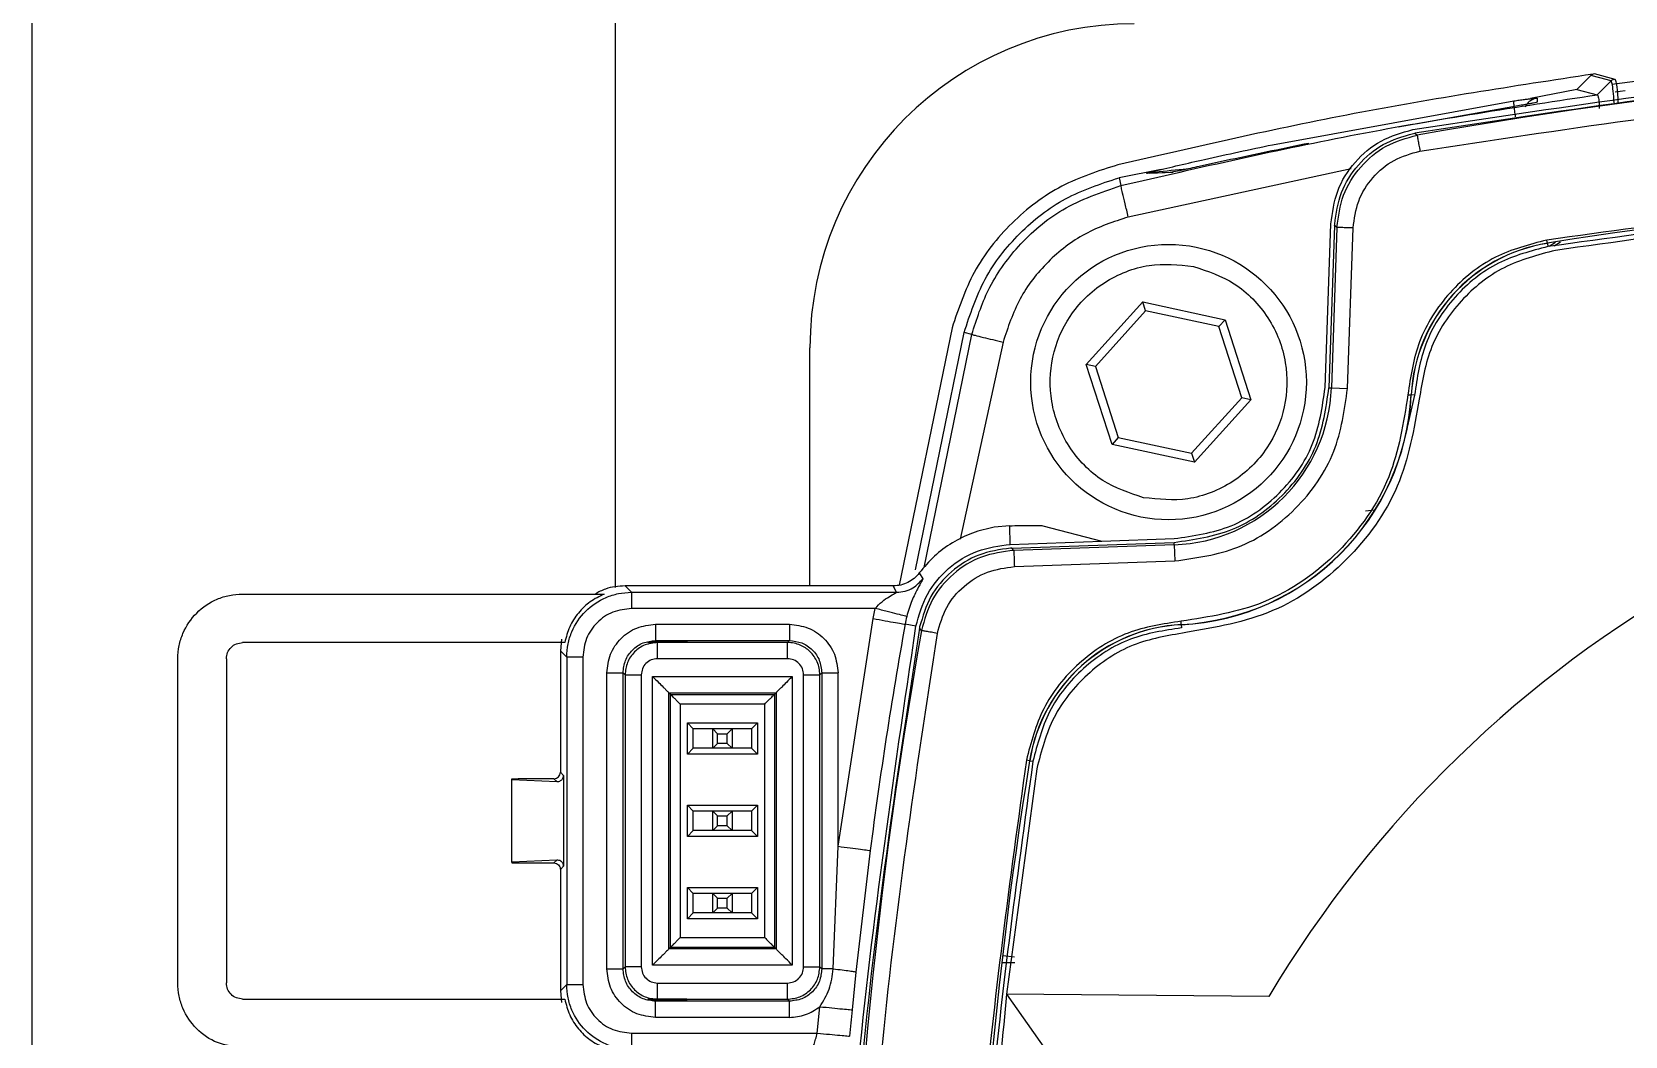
# Model space of a CAD drawing. Header units: millimetres. Extents: x 15 to 415, y 5 to 292.
# Drawn here: x 127.13 to 141.17, y 156.16 to 165.02 of the extents above; entities that cross this region are included whole.
import ezdxf

# ---------------------------------------------------------------- set-up
doc = ezdxf.new("R2010")
doc.units = ezdxf.units.MM

msp = doc.modelspace()

# ---------------------------------------------------------------- linework, layer by layer
at = {"color": 7, "linetype": 'Continuous', "lineweight": 25}
for p, q in [((127.1328, 196.3745), (127.1328, 154.0542)), ((132.2756, 160.1183), (132.2756, 196.3745)), ((140.7475, 164.5097), (140.8698, 164.632)), ((140.9037, 164.6462), (140.8908, 164.6443)), ((141.0841, 164.5985), (140.9042, 164.6462)), ((140.9274, 164.4626), (141.0501, 164.5844)), ((140.7475, 164.5097), (140.3398, 164.4309)), ((140.397, 164.4322), (140.397, 164.3982)), ((140.7475, 164.5097), (140.9273, 164.4627)), ((140.9273, 164.4627), (140.9274, 164.4626)), ((141.1733, 164.4962), (141.0841, 164.4842)), ((138.0651, 164.0223), (140.1932, 164.4082)), ((140.1838, 164.3576), (139.1734, 164.1758)), ((139.308, 164.1223), (139.3196, 164.1244)), ((139.3196, 164.1244), (139.3403, 164.1068)), ((137.0839, 163.8022), (136.7134, 163.7307)), ((136.7134, 163.7307), (136.7301, 163.6622)), ((137.1633, 163.7762), (136.9551, 163.7688)), ((136.9831, 163.7727), (137.1907, 163.7799)), ((138.53, 161.8809), (138.5804, 163.3234)), ((138.6131, 163.3105), (138.5632, 161.8798)), ((138.6335, 163.2928), (138.5842, 161.879)), ((138.6131, 163.3105), (138.6136, 163.322)), ((138.7269, 161.874), (138.7763, 163.2879)), ((140.4887, 163.1537), (140.4841, 163.1819)), ((140.4887, 163.1537), (140.4889, 163.1522)), ((140.4889, 163.1522), (140.4935, 163.124)), ((136.4239, 162.0853), (136.9221, 162.6357)), ((136.9221, 162.6357), (137.6478, 162.4794)), ((136.9474, 162.5572), (136.9221, 162.6357)), ((136.9474, 162.5572), (136.5046, 162.068)), ((137.5924, 162.4183), (136.9474, 162.5572)), ((137.5924, 162.4183), (137.6478, 162.4794)), ((137.6478, 162.4794), (137.8753, 161.7729)), ((135.2418, 162.4075), (134.7771, 160.1378)), ((134.9208, 160.275), (135.348, 162.3653)), ((135.4162, 162.3487), (135.348, 162.3653)), ((137.7947, 161.7902), (137.5924, 162.4183)), ((133.9899, 160.1317), (133.9899, 162.2317)), ((136.6515, 161.3788), (136.4239, 162.0853)), ((136.5046, 162.068), (136.4239, 162.0853)), ((136.5046, 162.068), (136.7068, 161.4399)), ((137.3519, 161.301), (137.7947, 161.7902)), ((137.8753, 161.7729), (137.3771, 161.2225)), ((137.8753, 161.7729), (137.7947, 161.7902)), ((138.5632, 161.8798), (138.5842, 161.879)), ((138.5842, 161.879), (138.7269, 161.874)), ((139.3175, 161.8149), (139.2276, 161.4301)), ((139.2589, 161.818), (139.2875, 161.8165)), ((139.289, 161.8164), (139.2875, 161.8165)), ((139.3175, 161.8149), (139.289, 161.8164)), ((136.7068, 161.4399), (136.6515, 161.3788)), ((137.3771, 161.2225), (136.6515, 161.3788)), ((136.7068, 161.4399), (137.3519, 161.301)), ((137.3519, 161.301), (137.3771, 161.2225)), ((135.7496, 160.6622), (135.6138, 160.6491)), ((135.7553, 160.4983), (135.7496, 160.6622)), ((136.0406, 160.6627), (136.5613, 160.5264)), ((135.7553, 160.4983), (136.5613, 160.5264)), ((135.7682, 160.4656), (137.1989, 160.5155)), ((137.1997, 160.4946), (135.7859, 160.4452)), ((136.5613, 160.5264), (137.1978, 160.5487)), ((137.1997, 160.4946), (137.1989, 160.5155)), ((137.1997, 160.4946), (137.2047, 160.3518)), ((135.7682, 160.4656), (135.7567, 160.4651)), ((135.7859, 160.4452), (135.7682, 160.4656)), ((135.7908, 160.3024), (137.2047, 160.3518)), ((134.9528, 160.2462), (134.985, 160.1951)), ((132.3611, 160.1317), (132.4173, 160.0755)), ((134.7241, 160.1317), (132.3611, 160.1317)), ((132.4173, 160.0755), (134.7526, 160.0755)), ((134.7526, 160.0755), (134.7241, 160.1317)), ((128.9897, 160.0602), (132.1773, 160.0602)), ((134.5657, 159.9326), (132.4173, 159.9326)), ((134.5466, 159.8439), (134.5657, 159.9326)), ((132.6283, 159.7932), (133.8086, 159.7932)), ((134.2372, 157.8359), (134.5466, 159.8439)), ((134.9237, 159.7767), (134.8278, 159.7938)), ((137.2622, 159.7912), (137.2607, 159.8198)), ((137.2622, 159.7912), (137.2623, 159.7897)), ((137.2623, 159.7897), (137.2638, 159.7612)), ((131.7989, 159.6616), (131.7899, 159.5604)), ((132.5622, 159.6317), (132.6371, 159.6416)), ((132.6283, 159.6504), (133.8086, 159.6504)), ((132.6371, 159.6416), (132.6283, 159.6504)), ((132.9042, 159.6416), (132.6371, 159.6416)), ((132.9042, 159.6416), (132.9042, 159.6317)), ((133.7911, 159.6329), (133.8086, 159.6504)), ((134.9564, 159.7707), (134.9543, 159.7592)), ((134.9719, 159.7384), (134.9543, 159.7592)), ((131.8289, 159.6317), (128.9899, 159.6317)), ((131.7899, 159.5604), (131.7899, 158.4888)), ((131.7899, 159.5604), (131.8461, 159.5042)), ((131.8461, 159.5042), (131.8461, 156.6163)), ((131.9889, 159.5042), (131.9889, 156.6163)), ((132.9042, 159.6317), (132.5622, 159.6317)), ((128.4185, 156.6315), (128.4185, 159.489)), ((128.847, 159.4889), (128.847, 156.6316)), ((132.1998, 156.7558), (132.1998, 159.3647)), ((132.3426, 156.7558), (132.3426, 159.3647)), ((132.3426, 159.3647), (132.3601, 159.3472)), ((133.7911, 159.49), (132.6458, 159.49)), ((134.0769, 159.3472), (134.0943, 159.3647)), ((134.0943, 159.3647), (134.0943, 156.7558)), ((134.2372, 157.8359), (134.2372, 159.3647)), ((132.3601, 159.3472), (132.3601, 156.7733)), ((132.5029, 159.3472), (132.5029, 156.7733)), ((132.6035, 159.3323), (133.8334, 159.3323)), ((132.6035, 156.7881), (132.6035, 159.3323)), ((133.8334, 159.3323), (133.8334, 156.7881)), ((133.934, 156.7733), (133.934, 159.3472)), ((134.0769, 156.7733), (134.0769, 159.3472)), ((132.7464, 156.931), (132.7464, 159.1895)), ((132.7464, 159.1895), (132.7606, 159.1753)), ((132.7464, 159.1895), (133.6906, 159.1895)), ((132.7606, 156.9452), (132.7606, 159.1753)), ((132.7606, 159.1753), (133.6764, 159.1753)), ((132.8463, 159.0896), (132.8463, 157.0309)), ((133.5906, 159.0896), (132.8463, 159.0896)), ((133.5906, 157.0309), (133.5906, 159.0896)), ((133.6906, 159.1895), (133.6764, 159.1753)), ((133.6764, 159.1753), (133.6764, 156.9452)), ((133.6906, 159.1895), (133.6906, 156.931)), ((132.9093, 158.9237), (133.5276, 158.9237)), ((132.9093, 158.6482), (132.9093, 158.9237)), ((132.9093, 158.9237), (132.9613, 158.8717)), ((132.9613, 158.7002), (132.9613, 158.8717)), ((133.1328, 158.8717), (132.9613, 158.8717)), ((133.1328, 158.7002), (133.1328, 158.8717)), ((133.1328, 158.8717), (133.1756, 158.8288)), ((133.3042, 158.8717), (133.1328, 158.8717)), ((133.1756, 158.7431), (133.1756, 158.8288)), ((133.1756, 158.8288), (133.2613, 158.8288)), ((133.2613, 158.8288), (133.3042, 158.8717)), ((133.2613, 158.7431), (133.2613, 158.8288)), ((133.3042, 158.8717), (133.3042, 158.7002)), ((133.4756, 158.8717), (133.3042, 158.8717)), ((133.4756, 158.8717), (133.5276, 158.9237)), ((133.4756, 158.8717), (133.4756, 158.7002)), ((133.5276, 158.9237), (133.5276, 158.6482)), ((132.9093, 158.6482), (132.9613, 158.7002)), ((133.1328, 158.7002), (132.9613, 158.7002)), ((133.1756, 158.7431), (133.1328, 158.7002)), ((133.3042, 158.7002), (133.1328, 158.7002)), ((133.2613, 158.7431), (133.1756, 158.7431)), ((133.3042, 158.7002), (133.2613, 158.7431)), ((133.4756, 158.7002), (133.3042, 158.7002)), ((133.5276, 158.6482), (133.4756, 158.7002)), ((133.5276, 158.6482), (132.9093, 158.6482)), ((135.9882, 158.5198), (135.7222, 156.5325)), ((135.925, 158.59), (135.8968, 158.5946)), ((135.925, 158.59), (135.9265, 158.5898)), ((135.9265, 158.5898), (135.9547, 158.5853)), ((131.3613, 158.4242), (131.3613, 158.4302)), ((131.3613, 158.4242), (131.7583, 158.4062)), ((131.3613, 157.6963), (131.3613, 158.4242)), ((131.7328, 158.4317), (131.4185, 158.4317)), ((131.7583, 158.4062), (131.7328, 158.4317)), ((131.7899, 158.4888), (131.8181, 158.4606)), ((131.8181, 158.4606), (131.8181, 157.6599)), ((132.9093, 158.1979), (133.5276, 158.1979)), ((132.9093, 157.9225), (132.9093, 158.1979)), ((132.9093, 158.1979), (132.9613, 158.1459)), ((132.9613, 157.9745), (132.9613, 158.1459)), ((133.1328, 158.1459), (132.9613, 158.1459)), ((133.1328, 157.9745), (133.1328, 158.1459)), ((133.1328, 158.1459), (133.1756, 158.1031)), ((133.3042, 158.1459), (133.1328, 158.1459)), ((133.1756, 158.0174), (133.1756, 158.1031)), ((133.1756, 158.1031), (133.2613, 158.1031)), ((133.2613, 158.1031), (133.3042, 158.1459)), ((133.2613, 158.0174), (133.2613, 158.1031)), ((133.3042, 158.1459), (133.3042, 157.9745)), ((133.4756, 158.1459), (133.3042, 158.1459)), ((133.4756, 158.1459), (133.5276, 158.1979)), ((133.4756, 158.1459), (133.4756, 157.9745)), ((133.5276, 158.1979), (133.5276, 157.9225)), ((132.9093, 157.9225), (132.9613, 157.9745)), ((133.1328, 157.9745), (132.9613, 157.9745)), ((133.1756, 158.0174), (133.1328, 157.9745)), ((133.3042, 157.9745), (133.1328, 157.9745)), ((133.2613, 158.0174), (133.1756, 158.0174)), ((133.3042, 157.9745), (133.2613, 158.0174)), ((133.4756, 157.9745), (133.3042, 157.9745)), ((133.5276, 157.9225), (133.4756, 157.9745)), ((133.5276, 157.9225), (132.9093, 157.9225)), ((134.1947, 156.7558), (134.2372, 157.8359)), ((131.7583, 157.7143), (131.3613, 157.6963)), ((131.3613, 157.6963), (131.3613, 157.6903)), ((131.4185, 157.6888), (131.7328, 157.6888)), ((131.7328, 157.6888), (131.7583, 157.7143)), ((134.5204, 157.799), (134.3938, 156.726)), ((131.8181, 157.6599), (131.7899, 157.6317)), ((131.7899, 157.6317), (131.7899, 156.56)), ((132.9093, 157.4722), (133.5276, 157.4722)), ((132.9093, 157.1968), (132.9093, 157.4722)), ((132.9093, 157.4722), (132.9613, 157.4202)), ((132.9613, 157.2488), (132.9613, 157.4202)), ((133.1328, 157.4202), (132.9613, 157.4202)), ((133.1328, 157.2488), (133.1328, 157.4202)), ((133.1328, 157.4202), (133.1756, 157.3774)), ((133.3042, 157.4202), (133.1328, 157.4202)), ((133.2613, 157.3774), (133.3042, 157.4202)), ((133.3042, 157.4202), (133.3042, 157.2488)), ((133.4756, 157.4202), (133.3042, 157.4202)), ((133.4756, 157.4202), (133.5276, 157.4722)), ((133.4756, 157.4202), (133.4756, 157.2488)), ((133.5276, 157.4722), (133.5276, 157.1968)), ((133.1756, 157.2917), (133.1328, 157.2488)), ((133.1756, 157.2917), (133.1756, 157.3774)), ((133.1756, 157.3774), (133.2613, 157.3774)), ((133.2613, 157.2917), (133.1756, 157.2917)), ((133.2613, 157.2917), (133.2613, 157.3774)), ((133.3042, 157.2488), (133.2613, 157.2917)), ((132.9093, 157.1968), (132.9613, 157.2488)), ((133.5276, 157.1968), (132.9093, 157.1968)), ((133.1328, 157.2488), (132.9613, 157.2488)), ((133.3042, 157.2488), (133.1328, 157.2488)), ((133.4756, 157.2488), (133.3042, 157.2488)), ((133.5276, 157.1968), (133.4756, 157.2488)), ((132.8463, 157.0309), (133.5906, 157.0309)), ((132.7464, 156.931), (132.7606, 156.9452)), ((133.6906, 156.931), (132.7464, 156.931)), ((132.7606, 156.9452), (133.6764, 156.9452)), ((133.6764, 156.9452), (133.6906, 156.931)), ((132.3601, 156.7733), (132.3426, 156.7558)), ((133.8334, 156.7881), (132.6035, 156.7881)), ((134.0943, 156.7558), (134.0769, 156.7733)), ((134.3938, 156.726), (134.3608, 156.3937)), ((131.8461, 156.6163), (131.7899, 156.56)), ((131.7899, 156.56), (131.7989, 156.4589)), ((132.6458, 156.6304), (133.7911, 156.6304)), ((128.9899, 156.4888), (131.8289, 156.4888)), ((132.5622, 156.4888), (132.6371, 156.4788)), ((132.9042, 156.4888), (132.5622, 156.4888)), ((132.6283, 156.4701), (132.6371, 156.4788)), ((133.8086, 156.4701), (132.6283, 156.4701)), ((132.6371, 156.4788), (132.9042, 156.4788)), ((132.9042, 156.4788), (132.9042, 156.4888)), ((133.8086, 156.4701), (133.7911, 156.4876)), ((134.0545, 156.1878), (134.0765, 156.4214)), ((138.0341, 156.512), (135.7222, 156.5325)), ((135.7222, 156.5325), (137.1273, 154.542)), ((133.8086, 156.3272), (132.6283, 156.3272)), ((132.4173, 156.1878), (134.0545, 156.1878))]:
    msp.add_line(p, q, dxfattribs=at)
at = {"color": 8, "linetype": 'Continuous', "lineweight": 25}
for p, q in [((138.7603, 163.8108), (136.7951, 163.3847)), ((140.5593, 163.1599), (140.5052, 163.1254)), ((140.5488, 163.1306), (140.6033, 163.1648)), ((134.9961, 160.2939), (135.4162, 162.3487)), ((135.6912, 162.2812), (135.3128, 160.5447)), ((138.8864, 160.7942), (138.9621, 160.8032)), ((133.7911, 159.6329), (132.9042, 159.6329)), ((135.7927, 156.8595), (135.6891, 156.8689)), ((135.6824, 156.8127), (135.7957, 156.8127)), ((132.9042, 156.4876), (133.7911, 156.4876))]:
    msp.add_line(p, q, dxfattribs=at)
at = {"color": 7, "linetype": 'Continuous', "lineweight": 25, "flags": 128}
for points in [[(141.0501, 164.5844), (140.9492, 164.6111), (140.8698, 164.632)], [(138.6335, 163.2928), (138.6221, 163.3028), (138.6131, 163.3105)]]:
    msp.add_lwpolyline(points, dxfattribs=at)
at = {"color": 7, "linetype": 'Continuous', "lineweight": 25}
msp.add_circle((137.1496, 161.9291), 1.2143, dxfattribs=at)
for centre, radius, start, end in [((136.847, 162.2317), 2.8571, 90, 180), ((146.847, 122.0888), 42.8571, 76.32279, 97.76555), ((146.847, 121.8031), 42.9645, 79.93764, 100.06236), ((141.0844, 164.55), 0.0486, 90.31072, 134.77031), ((146.847, 123.6602), 40.002, 80.85397, 99.14603), ((140.7161, 161.7413), 1.4306, 99.14603, 176.98504), ((140.7161, 161.7413), 1.4291, 99.14603, 176.98504), ((137.1496, 161.9291), 1.4355, 272, 358), ((137.1496, 161.9291), 2.1409, 273.01496, 356.98504), ((137.1496, 161.9291), 2.1424, 273.01496, 356.98504), ((146.854, 151.2584), 10.266, 29.76584, 149.21973), ((177.2761, 152.2317), 43.1166, 169.89876, 172.58112), ((135.7859, 159.6232), 0.9731, 165.76662, 169.90047), ((137.3374, 158.3626), 1.4306, 93.01496, 170.85397), ((137.3374, 158.3626), 1.4291, 93.01496, 170.85397), ((177.2756, 152.2317), 42.9645, 169.93764, 190.06236), ((175.4185, 152.2317), 40.002, 170.85397, 189.14603), ((177.2761, 152.2317), 43.1166, 174.46058, 174.77017)]:
    msp.add_arc(centre, radius, start, end, dxfattribs=at)
for points, knots in [([(139.302, 164.155), (140.5521, 164.3453), (143.0525, 164.726), (146.847, 164.8697), (150.6416, 164.726), (153.1419, 164.3453), (154.3921, 164.155)], [0, 0, 0, 0, 0.2499989, 0.5000001, 0.7500012, 1, 1, 1, 1]), ([(140.8908, 164.6443), (140.1877, 164.537), (138.7815, 164.3224), (137.3952, 164.0037), (136.702, 163.8444)], [0, 0, 0, 0, 0.4999908, 1, 1, 1, 1]), ([(139.3652, 163.9661), (140.6026, 164.1538), (143.082, 164.53), (146.847, 164.6723), (150.6121, 164.53), (153.0915, 164.1538), (154.3289, 163.9661)], [0, 0, 0, 0, 0.2495175, 0.5, 0.7504825, 1, 1, 1, 1]), ([(140.8698, 164.632), (140.8729, 164.6347), (140.8792, 164.6402), (140.8869, 164.6429), (140.8908, 164.6443)], [0, 0, 0, 0, 0.4997228, 1, 1, 1, 1]), ([(141.1131, 164.3958), (141.1116, 164.4247), (141.108, 164.4984), (141.0975, 164.5775), (141.0886, 164.5915), (141.0841, 164.5985)], [0, 0, 0, 0, 0.2429541, 0.6201639, 1, 1, 1, 1]), ([(136.7301, 163.6622), (137.4246, 163.8218), (138.8137, 164.1411), (140.2227, 164.3555), (140.9273, 164.4627)], [0, 0, 0, 0, 0.50000371, 1, 1, 1, 1]), ([(140.1932, 164.4082), (140.2091, 164.4107), (140.2411, 164.4155), (140.2841, 164.4216), (140.3212, 164.4264), (140.3582, 164.4308), (140.3895, 164.4336), (140.3945, 164.4327), (140.397, 164.4322)], [0, 0, 0, 0, 0.1480308, 0.2982813, 0.4286569, 0.5571353, 0.7850484, 1, 1, 1, 1]), ([(140.9274, 164.4626), (140.9305, 164.458), (140.9366, 164.4492), (140.9431, 164.4027), (140.945, 164.3586), (140.9458, 164.3403)], [0, 0, 0, 0, 0.3886084, 0.7465484, 1, 1, 1, 1]), ([(140.2943, 164.376), (140.2775, 164.3731), (140.2427, 164.3671), (140.2039, 164.3608), (140.1838, 164.3576)], [0, 0, 0, 0, 0.4849691, 1, 1, 1, 1]), ([(140.2079, 164.2672), (140.2052, 164.2852), (140.1999, 164.3212), (140.1944, 164.367), (140.1917, 164.3999), (140.1927, 164.4055), (140.1932, 164.4082)], [0, 0, 0, 0, 0.2499933, 0.5, 0.7500067, 1, 1, 1, 1]), ([(140.364, 164.3892), (140.3544, 164.3872), (140.3352, 164.3833), (140.3079, 164.3785), (140.2943, 164.376)], [0, 0, 0, 0, 0.5006567, 1, 1, 1, 1]), ([(140.397, 164.3982), (140.3955, 164.3973), (140.3926, 164.3954), (140.3736, 164.3913), (140.364, 164.3892)], [0, 0, 0, 0, 0.4964644, 1, 1, 1, 1]), ([(138.5804, 163.3234), (138.5937, 163.4223), (138.6202, 163.6201), (138.7827, 163.8767), (139.0138, 164.0737), (139.2059, 164.1279), (139.302, 164.155)], [0, 0, 0, 0, 0.2500952, 0.4999881, 0.7498858, 1, 1, 1, 1]), ([(138.3848, 164.034), (138.1684, 163.9894), (137.8446, 163.9228), (137.4715, 163.8416), (137.2903, 163.8021), (137.207, 163.7843), (137.1759, 163.7781), (137.1664, 163.7765), (137.1643, 163.7763), (137.1633, 163.7762)], [0, 0, 0, 0, 0.5125605, 0.7669015, 0.8912148, 0.9580056, 0.98124, 0.9910047, 1, 1, 1, 1]), ([(138.6136, 163.322), (138.6274, 163.4167), (138.655, 163.6061), (138.8115, 163.8515), (139.0324, 164.0411), (139.2161, 164.0952), (139.308, 164.1223)], [0, 0, 0, 0, 0.2499564, 0.4998849, 0.7498543, 1, 1, 1, 1]), ([(138.6335, 163.2928), (138.6465, 163.3897), (138.6726, 163.5834), (138.8318, 163.8344), (139.0581, 164.0274), (139.2462, 164.0803), (139.3403, 164.1068)], [0, 0, 0, 0, 0.2499904, 0.4999973, 0.7500055, 1, 1, 1, 1]), ([(138.7763, 163.2879), (138.7871, 163.3686), (138.8088, 163.53), (138.9415, 163.7392), (139.1301, 163.9), (139.2869, 163.9441), (139.3652, 163.9661)], [0, 0, 0, 0, 0.2499974, 0.5000004, 0.7500056, 1, 1, 1, 1]), ([(136.702, 163.8444), (136.5336, 163.7908), (136.1903, 163.6815), (135.7547, 163.3467), (135.4129, 162.9166), (135.2981, 162.575), (135.2418, 162.4075)], [0, 0, 0, 0, 0.2452715, 0.5, 0.7547285, 1, 1, 1, 1]), ([(136.9551, 163.7688), (136.9548, 163.7689), (136.954, 163.769), (136.9579, 163.7704), (136.9654, 163.7726), (136.9789, 163.7763), (136.9927, 163.7798), (137.0016, 163.7821)], [0, 0, 0, 0, 0.1478839, 0.2978011, 0.4621234, 0.6504047, 1, 1, 1, 1]), ([(136.9831, 163.7727), (136.9778, 163.7723), (136.9684, 163.7717), (136.9592, 163.7697), (136.9551, 163.7688)], [0, 0, 0, 0, 0.55995016, 1, 1, 1, 1]), ([(135.4162, 162.3487), (135.4586, 162.4826), (135.5481, 162.7647), (135.8216, 163.1477), (136.2148, 163.4868), (136.5535, 163.6021), (136.7301, 163.6622)], [0, 0, 0, 0, 0.21518589, 0.45361147, 0.71523257, 1, 1, 1, 1]), ([(136.7951, 163.3847), (136.7855, 163.4245), (136.7662, 163.504), (136.745, 163.5941), (136.7323, 163.6495), (136.7308, 163.6579), (136.7301, 163.6622)], [0, 0, 0, 0, 0.2796254, 0.55928, 0.7796395, 1, 1, 1, 1]), ([(153.21, 163.1819), (152.1545, 163.3273), (150.0438, 163.6181), (146.8471, 163.7272), (143.6504, 163.6181), (141.5396, 163.3273), (140.4841, 163.1819)], [0, 0, 0, 0, 0.250003, 0.5, 0.7499908, 1, 1, 1, 1]), ([(153.2006, 163.124), (152.1468, 163.2692), (150.0391, 163.5595), (146.8471, 163.6685), (143.655, 163.5596), (141.5473, 163.2692), (140.4935, 163.124)], [0, 0, 0, 0, 0.250003, 0.5, 0.7499908, 1, 1, 1, 1]), ([(136.7951, 163.3847), (136.6646, 163.3419), (136.4037, 163.2562), (136.0768, 162.9994), (135.8198, 162.6725), (135.7341, 162.4116), (135.6912, 162.2812)], [0, 0, 0, 0, 0.2499945, 0.5000006, 0.75, 1, 1, 1, 1]), ([(140.4841, 163.1819), (140.3282, 163.1412), (140.0069, 163.0573), (139.6106, 162.7343), (139.3318, 162.3058), (139.2828, 161.9774), (139.2589, 161.818)], [0, 0, 0, 0, 0.2426495, 0.5, 0.7573505, 1, 1, 1, 1]), ([(140.4935, 163.124), (140.3438, 163.0849), (140.0354, 163.0044), (139.6551, 162.6944), (139.3875, 162.2831), (139.3404, 161.9679), (139.3175, 161.8149)], [0, 0, 0, 0, 0.2426495, 0.5, 0.7573505, 1, 1, 1, 1]), ([(136.9301, 160.9096), (136.8048, 160.9508), (136.612, 161.0142), (136.402, 161.1925), (136.2672, 161.3592), (136.17, 161.551), (136.0979, 161.8149), (136.1055, 162.1539), (136.2381, 162.466), (136.4123, 162.6768), (136.5799, 162.8116), (136.7714, 162.9081), (137.0362, 162.9841), (137.2379, 162.9626), (137.3691, 162.9486)], [0, 0, 0, 0, 0.11972842, 0.18418033, 0.25, 0.31581967, 0.38027158, 0.5, 0.61972842, 0.68418033, 0.75, 0.81581967, 0.88027158, 1, 1, 1, 1]), ([(137.3691, 162.9486), (137.4944, 162.9074), (137.6872, 162.8439), (137.8972, 162.6657), (138.032, 162.499), (138.1293, 162.3072), (138.2013, 162.0433), (138.1937, 161.7043), (138.0611, 161.3922), (137.8869, 161.1814), (137.7193, 161.0466), (137.5279, 160.9501), (137.2631, 160.8741), (137.0613, 160.8956), (136.9301, 160.9096)], [0, 0, 0, 0, 0.1197284, 0.1841803, 0.25, 0.3158197, 0.3802716, 0.5, 0.6197284, 0.6841803, 0.75, 0.8158197, 0.8802716, 1, 1, 1, 1]), ([(135.4162, 162.3487), (135.4225, 162.3471), (135.4352, 162.3438), (135.5087, 162.3257), (135.5979, 162.3039), (135.6601, 162.2888), (135.6912, 162.2812)], [0, 0, 0, 0, 0.27962875, 0.55928589, 0.77964246, 1, 1, 1, 1]), ([(137.2047, 160.3518), (137.3942, 160.3786), (137.7875, 160.4341), (138.2913, 160.7874), (138.6446, 161.2912), (138.7001, 161.6845), (138.7269, 161.874)], [0, 0, 0, 0, 0.2409887, 0.5, 0.7590113, 1, 1, 1, 1]), ([(139.2589, 161.818), (139.2201, 161.5705), (139.1397, 161.0579), (138.6757, 160.403), (138.0208, 159.939), (137.5082, 159.8586), (137.2607, 159.8198)], [0, 0, 0, 0, 0.24141861, 0.5, 0.75858139, 1, 1, 1, 1]), ([(135.7496, 160.6622), (135.7808, 160.663), (135.8479, 160.6645), (135.9372, 160.6655), (136.0139, 160.6654), (136.0313, 160.6636), (136.0406, 160.6627)], [0, 0, 0, 0, 0.2031863, 0.4376319, 0.7032646, 1, 1, 1, 1]), ([(135.7567, 160.4651), (135.662, 160.4513), (135.4725, 160.4236), (135.227, 160.267), (135.0375, 160.0461), (134.9835, 159.8625), (134.9564, 159.7707)], [0, 0, 0, 0, 0.2501455, 0.5001139, 0.7500427, 1, 1, 1, 1]), ([(135.7859, 160.4452), (135.689, 160.4322), (135.4954, 160.4062), (135.2443, 160.2469), (135.0513, 160.0206), (134.9984, 159.8325), (134.9719, 159.7384)], [0, 0, 0, 0, 0.2499911, 0.4999978, 0.7500054, 1, 1, 1, 1]), ([(134.9528, 160.2462), (134.9383, 160.2294), (134.9094, 160.1957), (134.8531, 160.16), (134.7906, 160.1361), (134.7464, 160.1331), (134.7241, 160.1317)], [0, 0, 0, 0, 0.2507156, 0.4999565, 0.7477833, 1, 1, 1, 1]), ([(135.1126, 159.7135), (135.1346, 159.7918), (135.1787, 159.9486), (135.3395, 160.1372), (135.5488, 160.2699), (135.7102, 160.2916), (135.7908, 160.3024)], [0, 0, 0, 0, 0.2499944, 0.4999995, 0.7500025, 1, 1, 1, 1]), ([(131.8461, 159.5042), (131.8484, 159.5431), (131.853, 159.6199), (131.8993, 159.7628), (132.0032, 159.9184), (132.1587, 160.0223), (132.3017, 160.0686), (132.3785, 160.0731), (132.4173, 160.0755)], [0, 0, 0, 0, 0.1302506, 0.257185, 0.5000008, 0.7428076, 0.8697436, 1, 1, 1, 1]), ([(132.3611, 160.1317), (132.3012, 160.128), (132.2075, 160.1222), (132.1263, 160.0767), (132.097, 160.0602)], [0, 0, 0, 0, 0.6389295, 1, 1, 1, 1]), ([(134.5657, 159.9326), (134.585, 159.9537), (134.623, 159.9953), (134.685, 160.0362), (134.7296, 160.0616), (134.7478, 160.0718), (134.7524, 160.0748), (134.7525, 160.0752), (134.7526, 160.0755)], [0, 0, 0, 0, 0.2899414, 0.5722391, 0.8119444, 0.9124946, 0.9572868, 1, 1, 1, 1]), ([(134.7526, 160.0755), (134.7779, 160.0775), (134.8284, 160.0815), (134.9137, 160.1172), (134.958, 160.1656), (134.985, 160.1951)], [0, 0, 0, 0, 0.2805344, 0.5610706, 1, 1, 1, 1]), ([(134.985, 160.1951), (134.9828, 160.1897), (134.9782, 160.1789), (134.9379, 160.111), (134.8958, 160.0237), (134.8629, 159.9359), (134.8493, 159.8866), (134.8426, 159.8624)], [0, 0, 0, 0, 0.253678, 0.5022099, 0.7475436, 0.876471, 1, 1, 1, 1]), ([(128.4185, 159.489), (128.4208, 159.5279), (128.4254, 159.6048), (128.4717, 159.7477), (128.5755, 159.9032), (128.731, 160.007), (128.8739, 160.0534), (128.9508, 160.0579), (128.9897, 160.0602)], [0, 0, 0, 0, 0.1304143, 0.2573969, 0.4999743, 0.7425698, 0.8695672, 1, 1, 1, 1]), ([(132.1773, 160.0602), (132.1345, 160.0393), (132.0487, 159.9973), (131.945, 159.8959), (131.8652, 159.7732), (131.841, 159.679), (131.8289, 159.6317)], [0, 0, 0, 0, 0.246709, 0.4955988, 0.7466894, 1, 1, 1, 1]), ([(132.4173, 159.9326), (132.3612, 159.9262), (132.2489, 159.9133), (132.1073, 159.8143), (132.0082, 159.6727), (131.9954, 159.5604), (131.9889, 159.5042)], [0, 0, 0, 0, 0.2499573, 0.4999878, 0.7499732, 1, 1, 1, 1]), ([(132.1998, 159.3647), (132.2062, 159.4208), (132.2191, 159.5331), (132.3183, 159.6747), (132.4599, 159.7739), (132.5722, 159.7868), (132.6283, 159.7932)], [0, 0, 0, 0, 0.2499717, 0.5000056, 0.750006, 1, 1, 1, 1]), ([(133.8086, 159.7932), (133.8648, 159.7868), (133.9771, 159.7739), (134.1186, 159.6747), (134.2178, 159.5331), (134.2307, 159.4208), (134.2372, 159.3647)], [0, 0, 0, 0, 0.2499717, 0.5000056, 0.750006, 1, 1, 1, 1]), ([(137.2607, 159.8198), (137.1013, 159.7959), (136.7729, 159.7469), (136.3444, 159.4681), (136.0214, 159.0718), (135.9375, 158.7505), (135.8968, 158.5946)], [0, 0, 0, 0, 0.24264952, 0.5, 0.75735048, 1, 1, 1, 1]), ([(132.3426, 159.3647), (132.3469, 159.4021), (132.3555, 159.477), (132.4216, 159.5714), (132.516, 159.6375), (132.5909, 159.6461), (132.6283, 159.6504)], [0, 0, 0, 0, 0.2500055, 0.5000001, 0.7499947, 1, 1, 1, 1]), ([(133.8086, 159.6504), (133.8457, 159.6462), (133.9201, 159.6377), (134.0144, 159.5724), (134.0812, 159.478), (134.0899, 159.4025), (134.0943, 159.3647)], [0, 0, 0, 0, 0.2478563, 0.4964523, 0.7471634, 1, 1, 1, 1]), ([(134.4485, 148.6347), (134.3706, 149.6088), (134.1831, 151.9546), (134.3204, 155.6929), (134.7226, 158.4154), (134.9237, 159.7767)], [0, 0, 0, 0, 0.2620156, 0.6310078, 1, 1, 1, 1]), ([(135.1126, 144.7499), (134.9249, 145.9872), (134.5488, 148.4666), (134.4064, 152.2317), (134.5488, 155.9967), (134.9249, 158.4761), (135.1126, 159.7135)], [0, 0, 0, 0, 0.2495175, 0.5, 0.7504825, 1, 1, 1, 1]), ([(137.2638, 159.7612), (137.1108, 159.7383), (136.7956, 159.6912), (136.3843, 159.4236), (136.0743, 159.0433), (135.9938, 158.7349), (135.9547, 158.5853)], [0, 0, 0, 0, 0.2426495, 0.5, 0.7573505, 1, 1, 1, 1]), ([(128.847, 159.4889), (128.8492, 159.5076), (128.8535, 159.5451), (128.8866, 159.5923), (128.9338, 159.6252), (128.9712, 159.6295), (128.9899, 159.6317)], [0, 0, 0, 0, 0.2505447, 0.5003843, 0.7501672, 1, 1, 1, 1]), ([(132.6458, 159.6329), (132.6084, 159.6286), (132.5335, 159.62), (132.4391, 159.5539), (132.373, 159.4595), (132.3644, 159.3846), (132.3601, 159.3472)], [0, 0, 0, 0, 0.250001, 0.5000006, 0.7499998, 1, 1, 1, 1]), ([(134.0769, 159.3472), (134.0757, 159.367), (134.0733, 159.4061), (134.0492, 159.4792), (133.9965, 159.5557), (133.9196, 159.6064), (133.8498, 159.6294), (133.8109, 159.6317), (133.7911, 159.6329)], [0, 0, 0, 0, 0.1324171, 0.262056, 0.5117854, 0.7394894, 0.8676912, 1, 1, 1, 1]), ([(132.6458, 159.49), (132.627, 159.4879), (132.5896, 159.4836), (132.5424, 159.4505), (132.5094, 159.4033), (132.5051, 159.3659), (132.5029, 159.3472)], [0, 0, 0, 0, 0.2505435, 0.5003894, 0.7501718, 1, 1, 1, 1]), ([(133.934, 159.3472), (133.9318, 159.366), (133.9275, 159.4034), (133.8945, 159.4506), (133.8473, 159.4836), (133.8099, 159.4879), (133.7911, 159.49)], [0, 0, 0, 0, 0.2505435, 0.5003894, 0.7501718, 1, 1, 1, 1]), ([(132.6035, 159.3323), (132.6207, 159.315), (132.6527, 159.2829), (132.6916, 159.2445), (132.7176, 159.2182), (132.7337, 159.2019), (132.7441, 159.1916), (132.7456, 159.1902), (132.7464, 159.1895)], [0, 0, 0, 0, 0.2698772, 0.5005041, 0.6445821, 0.7738552, 0.8910961, 1, 1, 1, 1]), ([(133.8334, 159.3323), (133.8161, 159.3151), (133.784, 159.2831), (133.7456, 159.2443), (133.7193, 159.2182), (133.703, 159.2021), (133.6927, 159.1917), (133.6913, 159.1902), (133.6906, 159.1895)], [0, 0, 0, 0, 0.2698772, 0.5005041, 0.6445821, 0.7738552, 0.8910961, 1, 1, 1, 1]), ([(132.8463, 159.0896), (132.8347, 159.101), (132.815, 159.1204), (132.7922, 159.1438), (132.7774, 159.1584), (132.7679, 159.1678), (132.7618, 159.1739), (132.761, 159.1748), (132.7606, 159.1753)], [0, 0, 0, 0, 0.3003489, 0.5079376, 0.6493316, 0.7764224, 0.8918993, 1, 1, 1, 1]), ([(133.5906, 159.0896), (133.6021, 159.1012), (133.6215, 159.1209), (133.6449, 159.1436), (133.6595, 159.1584), (133.6689, 159.168), (133.675, 159.174), (133.6759, 159.1749), (133.6764, 159.1753)], [0, 0, 0, 0, 0.3006597, 0.5074945, 0.6492086, 0.7765768, 0.8923097, 1, 1, 1, 1]), ([(135.8968, 158.5946), (135.7514, 157.5392), (135.4606, 155.4284), (135.3515, 152.2317), (135.4606, 149.035), (135.7514, 146.9242), (135.8968, 145.8688)], [0, 0, 0, 0, 0.250003, 0.5, 0.7499908, 1, 1, 1, 1]), ([(135.9547, 158.5853), (135.8095, 157.5314), (135.5192, 155.4237), (135.4102, 152.2317), (135.5192, 149.0397), (135.8095, 146.932), (135.9547, 145.8781)], [0, 0, 0, 0, 0.25000302, 0.49999998, 0.74999083, 1, 1, 1, 1]), ([(131.3613, 158.4302), (131.3616, 158.4303), (131.3623, 158.4305), (131.367, 158.4308), (131.3737, 158.4311), (131.3844, 158.4313), (131.3995, 158.4316), (131.4125, 158.4316), (131.4185, 158.4317)], [0, 0, 0, 0, 0.1517599, 0.2981979, 0.4362998, 0.5660606, 0.7995528, 1, 1, 1, 1]), ([(131.7328, 158.4317), (131.7404, 158.4325), (131.7554, 158.434), (131.7741, 158.4476), (131.7875, 158.4662), (131.7891, 158.4813), (131.7899, 158.4888)], [0, 0, 0, 0, 0.2523968, 0.5000346, 0.7492043, 1, 1, 1, 1]), ([(131.7583, 158.4062), (131.7699, 158.4073), (131.788, 158.409), (131.8075, 158.4264), (131.8151, 158.4416), (131.8177, 158.4519), (131.818, 158.4578), (131.8181, 158.4606)], [0, 0, 0, 0, 0.490866, 0.7612842, 0.8760524, 0.9403323, 1, 1, 1, 1]), ([(131.3613, 157.6903), (131.3621, 157.6901), (131.3638, 157.6897), (131.3772, 157.6892), (131.3959, 157.6889), (131.4109, 157.6888), (131.4185, 157.6888)], [0, 0, 0, 0, 0.2512933, 0.5001615, 0.7483588, 1, 1, 1, 1]), ([(131.7328, 157.6888), (131.7404, 157.6879), (131.7553, 157.6862), (131.7741, 157.673), (131.7846, 157.6576), (131.7892, 157.6433), (131.7897, 157.6356), (131.7899, 157.6317)], [0, 0, 0, 0, 0.2539691, 0.4994408, 0.7419557, 0.8691728, 1, 1, 1, 1]), ([(131.8181, 157.6599), (131.818, 157.6621), (131.8178, 157.6668), (131.8159, 157.6763), (131.811, 157.6878), (131.8027, 157.6981), (131.7853, 157.7119), (131.7701, 157.7132), (131.7583, 157.7143)], [0, 0, 0, 0, 0.0473347, 0.0977982, 0.2151179, 0.3631008, 0.5027444, 1, 1, 1, 1]), ([(132.7606, 156.9452), (132.761, 156.9456), (132.7618, 156.9465), (132.7679, 156.9526), (132.7774, 156.9621), (132.7922, 156.9767), (132.815, 157), (132.8346, 157.0194), (132.8463, 157.0309)], [0, 0, 0, 0, 0.1081627, 0.2237133, 0.35089, 0.4923836, 0.6988234, 1, 1, 1, 1]), ([(133.5906, 157.0309), (133.6023, 157.0194), (133.622, 157), (133.6448, 156.9767), (133.6595, 156.962), (133.6691, 156.9526), (133.6751, 156.9465), (133.676, 156.9456), (133.6764, 156.9452)], [0, 0, 0, 0, 0.30121613, 0.5076186, 0.6493205, 0.77666805, 0.89236573, 1, 1, 1, 1]), ([(132.7464, 156.931), (132.7456, 156.9303), (132.7441, 156.9288), (132.7337, 156.9185), (132.7176, 156.9022), (132.6929, 156.8773), (132.6541, 156.8395), (132.6223, 156.8072), (132.6035, 156.7881)], [0, 0, 0, 0, 0.1091492, 0.2264998, 0.3557665, 0.4997446, 0.7044387, 1, 1, 1, 1]), ([(133.8334, 156.7881), (133.8146, 156.8072), (133.7828, 156.8395), (133.7441, 156.8773), (133.7193, 156.9022), (133.7032, 156.9185), (133.6928, 156.9288), (133.6913, 156.9303), (133.6906, 156.931)], [0, 0, 0, 0, 0.2955269, 0.5002545, 0.6442237, 0.7734871, 0.8908407, 1, 1, 1, 1]), ([(132.6283, 156.3272), (132.5722, 156.3337), (132.4599, 156.3466), (132.3183, 156.4458), (132.2191, 156.5873), (132.2062, 156.6996), (132.1998, 156.7558)], [0, 0, 0, 0, 0.2499717, 0.5000056, 0.750006, 1, 1, 1, 1]), ([(132.6283, 156.4701), (132.5909, 156.4744), (132.516, 156.483), (132.4216, 156.549), (132.3555, 156.6435), (132.3469, 156.7184), (132.3426, 156.7558)], [0, 0, 0, 0, 0.25000551, 0.50000011, 0.74999466, 1, 1, 1, 1]), ([(132.3601, 156.7733), (132.3644, 156.7358), (132.373, 156.661), (132.4391, 156.5665), (132.5335, 156.5005), (132.6084, 156.4919), (132.6458, 156.4876)], [0, 0, 0, 0, 0.2500009, 0.5000004, 0.7499997, 1, 1, 1, 1]), ([(132.5029, 156.7733), (132.5051, 156.7545), (132.5094, 156.717), (132.5425, 156.6698), (132.5897, 156.6369), (132.6271, 156.6326), (132.6458, 156.6304)], [0, 0, 0, 0, 0.25054348, 0.50038938, 0.7501718, 1, 1, 1, 1]), ([(133.7911, 156.4876), (133.8286, 156.4919), (133.9035, 156.5005), (133.9979, 156.5665), (134.064, 156.661), (134.0726, 156.7358), (134.0769, 156.7733)], [0, 0, 0, 0, 0.25000077, 0.50000022, 0.74999956, 1, 1, 1, 1]), ([(133.7911, 156.6304), (133.8099, 156.6326), (133.8474, 156.6369), (133.8946, 156.67), (133.9276, 156.7172), (133.9319, 156.7546), (133.934, 156.7733)], [0, 0, 0, 0, 0.2505435, 0.5003894, 0.7501718, 1, 1, 1, 1]), ([(134.0943, 156.7558), (134.09, 156.7184), (134.0814, 156.6435), (134.0154, 156.549), (133.9209, 156.483), (133.8461, 156.4744), (133.8086, 156.4701)], [0, 0, 0, 0, 0.2500055, 0.5000001, 0.7499947, 1, 1, 1, 1]), ([(134.0765, 156.4214), (134.1074, 156.4714), (134.1708, 156.5742), (134.1866, 156.6942), (134.1947, 156.7558)], [0, 0, 0, 0, 0.4860427, 1, 1, 1, 1]), ([(134.1947, 156.7558), (134.2221, 156.7525), (134.2767, 156.746), (134.3401, 156.7372), (134.3838, 156.73), (134.3905, 156.7274), (134.3938, 156.726)], [0, 0, 0, 0, 0.2499988, 0.500001, 0.7500026, 1, 1, 1, 1]), ([(128.9897, 156.0602), (128.9138, 156.0691), (128.7638, 156.0866), (128.5757, 156.2182), (128.4714, 156.3731), (128.4253, 156.5159), (128.4208, 156.5926), (128.4185, 156.6315)], [0, 0, 0, 0, 0.2536082, 0.5006809, 0.7428208, 0.8695378, 1, 1, 1, 1]), ([(128.9899, 156.4888), (128.9711, 156.491), (128.9336, 156.4953), (128.8864, 156.5283), (128.8535, 156.5755), (128.8492, 156.6129), (128.847, 156.6316)], [0, 0, 0, 0, 0.2505447, 0.5003843, 0.7501672, 1, 1, 1, 1]), ([(132.4173, 156.045), (132.3785, 156.0473), (132.3017, 156.0519), (132.1587, 156.0982), (132.0032, 156.2021), (131.8993, 156.3576), (131.853, 156.5006), (131.8484, 156.5774), (131.8461, 156.6163)], [0, 0, 0, 0, 0.1302506, 0.257185, 0.5000008, 0.7428076, 0.8697436, 1, 1, 1, 1]), ([(131.9889, 156.6163), (131.9954, 156.5601), (132.0083, 156.4478), (132.1074, 156.3063), (132.2489, 156.2072), (132.3612, 156.1943), (132.4173, 156.1878)], [0, 0, 0, 0, 0.2500108, 0.499998, 0.7499867, 1, 1, 1, 1]), ([(131.8289, 156.4888), (131.841, 156.4415), (131.8652, 156.3473), (131.945, 156.2246), (132.0487, 156.1231), (132.1345, 156.0811), (132.1773, 156.0602)], [0, 0, 0, 0, 0.2533106, 0.5044011, 0.753291, 1, 1, 1, 1]), ([(133.8086, 156.3272), (133.8573, 156.3315), (133.9546, 156.3401), (134.0359, 156.3943), (134.0765, 156.4214)], [0, 0, 0, 0, 0.4998124, 1, 1, 1, 1]), ([(134.0065, 156.045), (134.0085, 156.0474), (134.0115, 156.051), (134.0186, 156.0693), (134.027, 156.0935), (134.0392, 156.1333), (134.0494, 156.1696), (134.0545, 156.1878)], [0, 0, 0, 0, 0.2366075, 0.3649506, 0.4998506, 0.7494518, 1, 1, 1, 1])]:
    msp.add_open_spline(points, degree=3, knots=knots, dxfattribs=at)
for points in [[(154.3745, 164.1244), (153.1273, 164.314), (150.6327, 164.6932), (146.847, 164.8364), (143.0614, 164.6932), (140.5668, 164.314), (139.3196, 164.1244)], [(139.3403, 164.1068), (139.3407, 164.1044), (139.3416, 164.0996), (139.3473, 164.067), (139.3555, 164.0208), (139.362, 163.9844), (139.3652, 163.9661)], [(135.348, 162.3653), (135.4011, 162.5267), (135.5071, 162.8494), (135.8249, 163.2538), (136.2293, 163.5716), (136.552, 163.6776), (136.7134, 163.7307)], [(146.847, 163.5888), (145.7941, 163.5679), (143.6882, 163.5262), (141.602, 163.2358), (140.5589, 163.0906)], [(138.7763, 163.2879), (138.7578, 163.2885), (138.7208, 163.2898), (138.6739, 163.2914), (138.6408, 163.2926), (138.636, 163.2928), (138.6335, 163.2928)], [(140.5589, 163.0906), (140.4032, 163.0499), (140.0918, 162.9686), (139.7117, 162.66), (139.4384, 162.2537), (139.3852, 161.9363), (139.3587, 161.7776)], [(137.1978, 160.5487), (137.37, 160.5736), (137.7143, 160.6235), (138.1471, 160.9316), (138.4552, 161.3644), (138.5051, 161.7087), (138.53, 161.8809)], [(137.1989, 160.5155), (137.3753, 160.5411), (137.7279, 160.5922), (138.171, 160.9077), (138.4865, 161.3508), (138.5376, 161.7034), (138.5632, 161.8798)], [(139.3587, 161.7776), (139.313, 161.5153), (139.2216, 160.9906), (138.7456, 160.3332), (138.0881, 159.8571), (137.5634, 159.7657), (137.3011, 159.72)], [(135.6138, 160.6491), (135.5492, 160.6346), (135.42, 160.6056), (135.2416, 160.5161), (135.0803, 160.3986), (134.9953, 160.297), (134.9528, 160.2462)], [(134.9237, 159.7767), (134.9508, 159.8728), (135.005, 160.0649), (135.202, 160.296), (135.4586, 160.4585), (135.6564, 160.485), (135.7553, 160.4983)], [(135.7859, 160.4452), (135.7859, 160.4428), (135.7861, 160.4379), (135.7873, 160.4048), (135.7889, 160.3579), (135.7902, 160.3209), (135.7908, 160.3024)], [(132.4173, 160.0755), (132.4173, 160.0729), (132.4173, 160.0678), (132.4173, 160.0346), (132.4173, 159.9879), (132.4173, 159.9511), (132.4173, 159.9326)], [(134.8426, 159.8624), (134.8376, 159.8637), (134.8277, 159.8662), (134.7634, 159.8825), (134.6728, 159.9055), (134.6014, 159.9236), (134.5657, 159.9326)], [(132.6283, 159.7932), (132.6283, 159.7746), (132.6283, 159.7374), (132.6283, 159.6903), (132.6283, 159.6572), (132.6283, 159.6527), (132.6283, 159.6504)], [(133.8086, 159.7932), (133.8086, 159.7746), (133.8086, 159.7374), (133.8086, 159.6903), (133.8086, 159.6572), (133.8086, 159.6527), (133.8086, 159.6504)], [(134.5466, 159.8439), (134.5828, 159.8374), (134.6553, 159.8245), (134.7473, 159.8081), (134.8127, 159.7965), (134.8228, 159.7947), (134.8278, 159.7938)], [(134.9543, 159.7592), (134.7647, 158.5119), (134.3855, 156.0173), (134.2424, 152.2317), (134.3855, 148.446), (134.7647, 145.9514), (134.9543, 144.7042)], [(135.1126, 159.7135), (135.0944, 159.7167), (135.0579, 159.7232), (135.0117, 159.7314), (134.9791, 159.7372), (134.9743, 159.738), (134.9719, 159.7384)], [(137.3011, 159.72), (137.1424, 159.6935), (136.825, 159.6404), (136.4188, 159.367), (136.1101, 158.9869), (136.0288, 158.6755), (135.9882, 158.5198)], [(131.9889, 159.5042), (131.9705, 159.5042), (131.9337, 159.5042), (131.887, 159.5042), (131.8538, 159.5042), (131.8487, 159.5042), (131.8461, 159.5042)], [(132.6458, 159.49), (132.6458, 159.5087), (132.6458, 159.5459), (132.6458, 159.5929), (132.6458, 159.626), (132.6458, 159.6306), (132.6458, 159.6329)], [(133.7911, 159.49), (133.7911, 159.5087), (133.7911, 159.5459), (133.7911, 159.5929), (133.7911, 159.626), (133.7911, 159.6306), (133.7911, 159.6329)], [(132.1998, 159.3647), (132.2184, 159.3647), (132.2556, 159.3647), (132.3027, 159.3647), (132.3358, 159.3647), (132.3403, 159.3647), (132.3426, 159.3647)], [(134.0943, 159.3647), (134.0966, 159.3647), (134.1012, 159.3647), (134.1343, 159.3647), (134.1813, 159.3647), (134.2186, 159.3647), (134.2372, 159.3647)], [(132.3601, 159.3472), (132.3624, 159.3472), (132.367, 159.3472), (132.4, 159.3472), (132.4471, 159.3472), (132.4843, 159.3472), (132.5029, 159.3472)], [(133.934, 159.3472), (133.9526, 159.3472), (133.9898, 159.3472), (134.0369, 159.3472), (134.07, 159.3472), (134.0746, 159.3472), (134.0769, 159.3472)], [(134.2372, 157.8359), (134.2737, 157.8311), (134.3467, 157.8216), (134.4393, 157.8095), (134.5052, 157.801), (134.5153, 157.7996), (134.5204, 157.799)], [(132.1998, 156.7558), (132.2184, 156.7558), (132.2556, 156.7558), (132.3027, 156.7558), (132.3358, 156.7558), (132.3403, 156.7558), (132.3426, 156.7558)], [(132.5029, 156.7733), (132.4843, 156.7733), (132.4471, 156.7733), (132.4, 156.7733), (132.367, 156.7733), (132.3624, 156.7733), (132.3601, 156.7733)], [(133.934, 156.7733), (133.9526, 156.7733), (133.9898, 156.7733), (134.0369, 156.7733), (134.07, 156.7733), (134.0746, 156.7733), (134.0769, 156.7733)], [(134.1947, 156.7558), (134.1808, 156.7558), (134.1529, 156.7558), (134.1208, 156.7558), (134.0988, 156.7558), (134.0958, 156.7558), (134.0943, 156.7558)], [(131.8461, 156.6163), (131.8487, 156.6163), (131.8538, 156.6163), (131.887, 156.6163), (131.9337, 156.6163), (131.9705, 156.6163), (131.9889, 156.6163)], [(132.6458, 156.4876), (132.6458, 156.4899), (132.6458, 156.4944), (132.6458, 156.5275), (132.6458, 156.5746), (132.6458, 156.6118), (132.6458, 156.6304)], [(133.7911, 156.4876), (133.7911, 156.4899), (133.7911, 156.4944), (133.7911, 156.5275), (133.7911, 156.5746), (133.7911, 156.6118), (133.7911, 156.6304)], [(132.6283, 156.3272), (132.6283, 156.3459), (132.6283, 156.3831), (132.6283, 156.4301), (132.6283, 156.4632), (132.6283, 156.4678), (132.6283, 156.4701)], [(133.8086, 156.3272), (133.8086, 156.3459), (133.8086, 156.3831), (133.8086, 156.4301), (133.8086, 156.4632), (133.8086, 156.4678), (133.8086, 156.4701)], [(134.0765, 156.4214), (134.1132, 156.4178), (134.1865, 156.4107), (134.2795, 156.4017), (134.3456, 156.3952), (134.3557, 156.3942), (134.3608, 156.3937)], [(135.7222, 156.5325), (135.6545, 155.8172), (135.519, 154.3868), (135.4996, 152.95), (135.4899, 152.2317)], [(132.4173, 156.1878), (132.4173, 156.1694), (132.4173, 156.1326), (132.4173, 156.0859), (132.4173, 156.0527), (132.4173, 156.0476), (132.4173, 156.045)], [(134.0545, 156.1878), (134.0912, 156.1845), (134.1645, 156.1778), (134.2575, 156.1692), (134.3237, 156.1632), (134.3339, 156.1623), (134.339, 156.1618)]]:
    msp.add_open_spline(points, degree=3, dxfattribs=at)
at = {"color": 8, "linetype": 'Continuous', "lineweight": 25}
for points, knots in [([(141.0773, 164.3911), (141.0744, 164.4283), (141.0687, 164.5022), (141.0589, 164.5689), (141.0531, 164.5792), (141.0501, 164.5844)], [0, 0, 0, 0, 0.3371319, 0.6682322, 1, 1, 1, 1]), ([(140.397, 164.4322), (140.3807, 164.4279), (140.348, 164.4192), (140.3112, 164.3903), (140.2984, 164.3655), (140.2933, 164.3556)], [0, 0, 0, 0, 0.3764461, 0.7529054, 1, 1, 1, 1]), ([(137.0016, 163.7821), (137.0125, 163.7849), (137.1488, 163.8201), (137.5266, 163.9076), (137.8685, 163.9804), (138.0651, 164.0223)], [0, 0, 0, 0, 0.0354257, 0.4451105, 1, 1, 1, 1]), ([(137.315, 163.8076), (137.2201, 163.7982), (137.1118, 163.7874), (137.0013, 163.7752), (136.9864, 163.7734), (136.9835, 163.773), (136.9824, 163.7728), (136.9821, 163.7727), (136.9823, 163.7726), (136.9828, 163.7727), (136.9831, 163.7727)], [0, 0, 0, 0, 0.8351532, 0.9529633, 0.9693927, 0.9813958, 0.9861956, 0.9906045, 0.9950634, 1, 1, 1, 1]), ([(137.1791, 163.7789), (137.1778, 163.7788), (137.1725, 163.7783), (137.1673, 163.7771), (137.1633, 163.7762)], [0, 0, 0, 0, 0.24160283, 1, 1, 1, 1])]:
    msp.add_open_spline(points, degree=3, knots=knots, dxfattribs=at)

doc.saveas('drawing.dxf')
